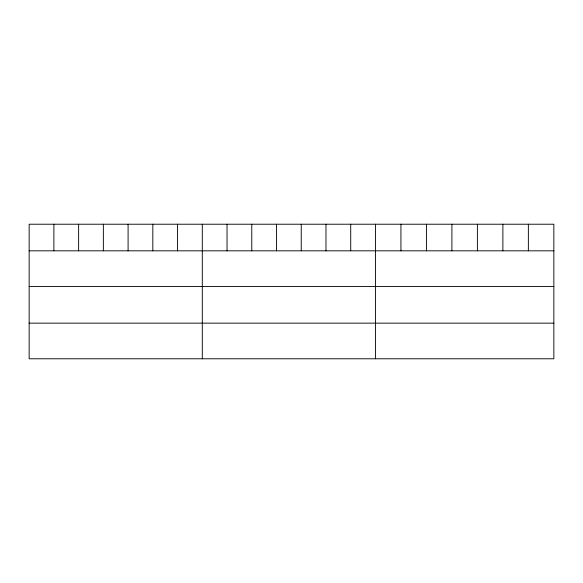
<?xml version="1.0" encoding="UTF-8"?>
<svg xmlns="http://www.w3.org/2000/svg" width="583" height="583" viewBox="0 0 583 583"><rect width="100%" height="100%" fill="white"/><g stroke="black" fill="none" stroke-linecap="round" stroke-linejoin="round"><path stroke-width="0.87" d="M553.85 250.821L553.85 358.778L29.15 358.778L29.15 224.222L553.85 224.222L553.85 250.821L29.15 250.821M29.15 286.442L553.85 286.442M29.15 323.15L553.85 323.15M528.366 224.222L528.366 250.821M502.881 224.222L502.881 250.821M477.397 224.222L477.397 250.821M451.905 224.222L451.905 250.821M426.421 224.222L426.421 250.821M400.936 224.222L400.936 250.821M375.452 224.222L375.452 358.778M350.718 224.222L350.718 250.821M325.977 224.222L325.977 250.821M301.243 224.222L301.243 250.821M276.51 224.222L276.51 250.821M251.776 224.222L251.776 250.821M227.035 224.222L227.035 250.821M202.301 224.222L202.301 358.778M177.567 224.222L177.567 250.821M152.826 224.222L152.826 250.821M128.092 224.222L128.092 250.821M103.359 224.222L103.359 250.821M78.625 224.222L78.625 250.821M53.884 224.222L53.884 250.821"/></g></svg>
